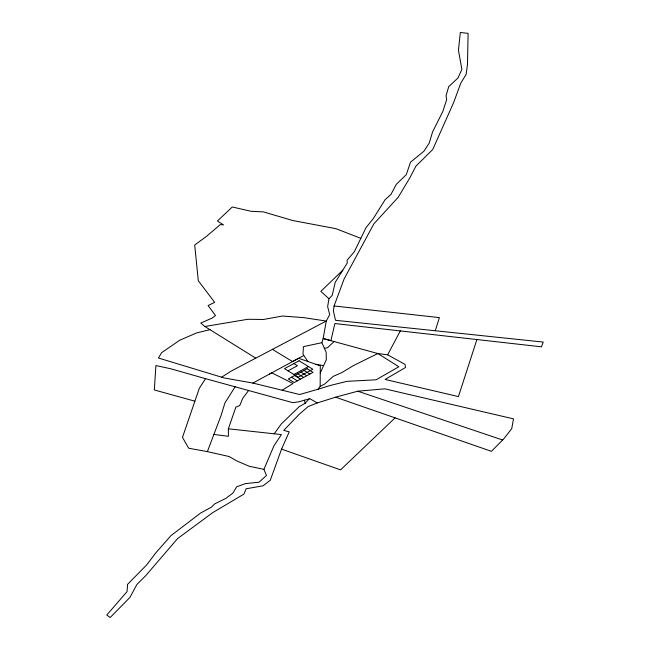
<?xml version="1.0" encoding="UTF-8"?>
<svg xmlns="http://www.w3.org/2000/svg" width="650" height="650" viewBox="0 0 650 650"><rect width="100%" height="100%" fill="white"/><g stroke="black" fill="none" stroke-linecap="round" stroke-linejoin="round"><path stroke-width="0.97" d="M252.891 383.069L299.666 394.526L318.012 389.244L320.149 386.401L320.304 365.852L298.618 358.288L252.891 383.069L224.12 377.951L158.413 358.012L161.614 352.674L179.66 340.267L196.649 332.906L209.974 329.68M334.076 305.963L333.409 311.22L335.522 320.296L543.221 342.071L541.442 346.816L334.896 323.554L330.882 340.649L323.156 338.536L326.267 321.043L329.696 314.624L327.632 306.597L328.973 298.764L332.191 295.384L335.278 282.254L347.246 263.023L347.076 260.171L354.299 251.818L366.007 227.687L373.271 218.611L385.174 199.615L391.007 194.35L396.297 184.364L406.258 174.679L410.524 162.159L423.832 151.32L429.252 143.065L432.526 132.064L442.845 111.402L446.656 99.767L446.071 95.656L448.711 86.653L457.974 78L461.866 69.379L458.453 50.245L460.322 32.5L468.106 33.345L467.488 64.561L466.115 74.425L460.817 83.086L453.578 102.716L432.754 149.468L415.862 166.213L409.589 178.319L398.198 197.267L373.864 223.852L344.118 278.947L334.076 305.963L439.408 317.606L435.273 330.744M320.247 372.978L326.3 359.767L326.17 352.267L321.896 342.688L323.156 338.536L377.845 353.543L387.644 354.819L405.023 364.39L405.527 367.477L385.117 379.446L458.437 396.589L476.946 339.43M309.262 398.848L299.13 401.708L292.923 402.699L205.546 378.674L199.282 388.375L182.487 437.385L188.679 448.224L207.382 451.628L229.141 456.527L236.592 460.817L249.153 466.237L263.916 469.373L266.484 475.434L259.074 482.178L245.383 483.624L236.689 486.777L232.903 493.09L225.769 498.444L214.736 503.872L211.356 507.187L200.623 513.037L170.918 535.665L155.846 552.825L146.632 564.947L127.562 584.366L127.075 591.565L106.779 615.038L110.199 617.5L129.886 597.472L136.89 584.48L145.681 575.729L177.556 538.606L212.696 512.647L243.912 494.122L246.098 488.784L263.063 485.802L270.294 480.22L281.556 449.118L289.234 431.827L283.725 430.373L299.008 414.489L308.197 406.551L317.233 402.951L335.562 397.191L357.768 391.194L384.849 388.838L513.508 418.868L511.745 428.634L503.587 439.043L491.441 451.336L335.562 397.191M213.939 434.452L228.434 436.296L228.361 428.805L235.861 407.144L239.728 405.592L242.718 398.361L248.706 390.349M207.382 451.628L221.171 415.22L224.908 402.951L235.259 386.596M263.916 469.373L273.942 445.802L281.434 434.59L228.361 428.805M387.644 354.819L400.424 330.663M274.211 433.826L281.279 423.979L299.187 406.689L305.102 403.293L309.562 398.523L317.233 402.951M342.786 270.189L320.873 291.354L328.973 298.764M395.086 417.869L340.559 469.877L281.556 449.118M334.084 341.534L327.478 347.774L324.244 348.343M221.642 377.203L231.01 371.183L326.267 321.043L303.444 317.614L282.449 316.03L263.453 319.475L247.877 319.28L204.847 326.495L200.785 323.066L212.29 317.988L215.475 315.477L208.081 305.533L214.679 302.356L198.291 280.751L194.707 245.009L206.188 236.624L220.293 224.583L223.527 224.924L217.441 220.992L232.278 206.984L251.233 211.323L263.331 211.868L292.695 220.512L335.936 228.678L360.839 238.347M282.116 390.227L293.061 383.5L271.765 372.824L269.579 374.01M288.015 370.833L297.432 365.739L293.898 363.561M293.898 374.449L308.482 366.559M307.954 361.546L303.777 355.493L292.557 361.571L272.374 349.342M320.149 386.401L324.659 384.085L333.182 376.374L341.941 372.539L353.559 365.511L377.845 353.543L398.84 366.746L376.106 379.795L346.921 381.347L330.2 385.483L318.012 389.244M321.896 342.688L303.436 346.637L302.989 354.079L303.777 355.493M315.933 364.333L323.489 365.576M194.805 401.172L154.351 389.959L155.878 365.568L170.731 368.761L205.546 378.674M357.768 391.194L502.637 440.001M304.013 370.427L309.896 374.051M300.877 372.125L306.759 375.749M297.741 373.823L303.623 377.447M294.604 375.521L300.487 379.145M291.468 377.219L297.351 380.843M204.847 326.495L255.726 358.134M304.493 400.197L305.102 403.293M299.073 360.766L284.489 368.656L298.236 377.122L312.812 369.233L299.073 360.766M307.149 368.729L288.332 378.918L294.214 382.541L313.032 372.352L307.149 368.729"/></g></svg>
